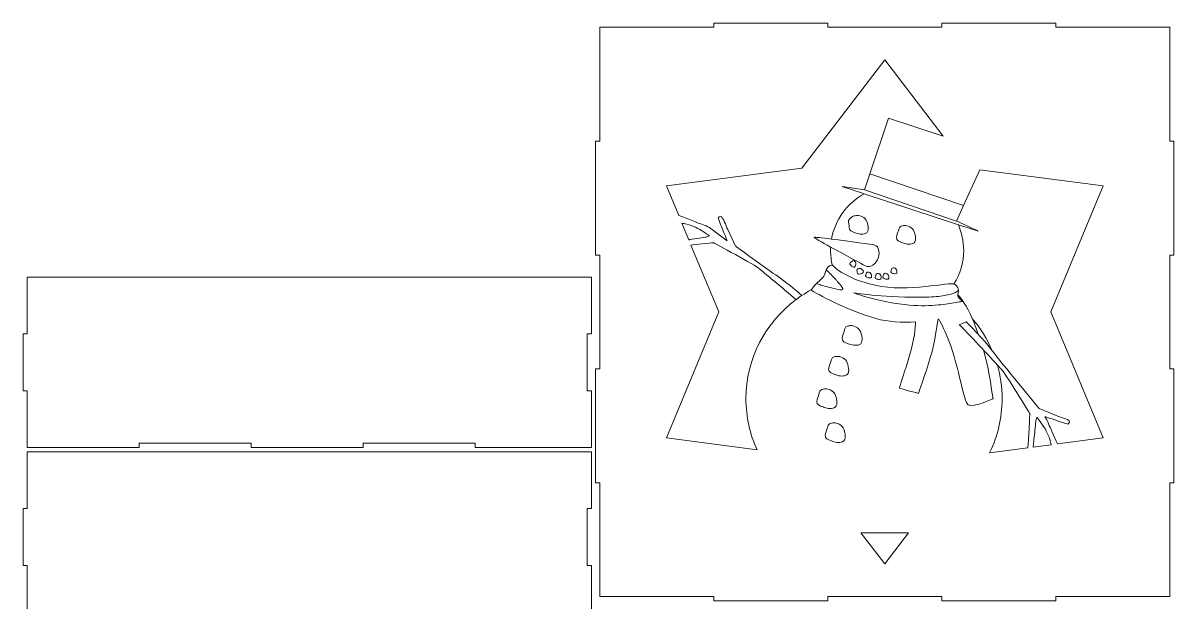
# Model space of a CAD drawing. Header units: centimetres. Extents: x -198 to 198, y -41 to 41.
# Drawn here: x 9.4 to 90.4, y 0.4 to 41.2 of the extents above; entities that cross this region are included whole.
import ezdxf

# ---------------------------------------------------------------- set-up
doc = ezdxf.new("R2010")
doc.units = ezdxf.units.CM
doc.header["$MEASUREMENT"] = 0
doc.layers.add('Camada 1', color=7, linetype='Continuous')

msp = doc.modelspace()

# ---------------------------------------------------------------- linework, layer by layer
at = {"layer": 'Camada 1', "color": 250, "lineweight": 9}
for points, knots in [([(49.99377, 24.91), (49.99377, 24.91), (49.99377, 16.89), (49.99377, 16.89), (49.99377, 16.89), (49.99377, 16.89), (49.69377, 16.89), (49.69377, 16.89), (49.69377, 16.89), (49.69377, 16.89), (49.69377, 8.87), (49.69377, 8.87), (49.69377, 8.87), (49.69377, 8.87), (49.99377, 8.87), (49.99377, 8.87), (49.99377, 8.87), (49.99377, 8.87), (49.99377, 0.85), (49.99377, 0.85), (49.99377, 0.85), (49.99377, 0.85), (58.01377, 0.85), (58.01377, 0.85), (58.01377, 0.85), (58.01377, 0.85), (58.01377, 0.55), (58.01377, 0.55), (58.01377, 0.55), (58.01377, 0.55), (66.03377, 0.55), (66.03377, 0.55), (66.03377, 0.55), (66.03377, 0.55), (66.03377, 0.85), (66.03377, 0.85), (66.03377, 0.85), (66.03377, 0.85), (74.05377, 0.85), (74.05377, 0.85), (74.05377, 0.85), (74.05377, 0.85), (74.05377, 0.55), (74.05377, 0.55), (74.05377, 0.55), (74.05377, 0.55), (82.07377, 0.55), (82.07377, 0.55), (82.07377, 0.55), (82.07377, 0.55), (82.07377, 0.85), (82.07377, 0.85), (82.07377, 0.85), (82.07377, 0.85), (90.09377, 0.85), (90.09377, 0.85), (90.09377, 0.85), (90.09377, 0.85), (90.09377, 8.87), (90.09377, 8.87), (90.09377, 8.87), (90.09377, 8.87), (90.39377, 8.87), (90.39377, 8.87), (90.39377, 8.87), (90.39377, 8.87), (90.39377, 16.89), (90.39377, 16.89), (90.39377, 16.89), (90.39377, 16.89), (90.09377, 16.89), (90.09377, 16.89), (90.09377, 16.89), (90.09377, 16.89), (90.09377, 24.91), (90.09377, 24.91), (90.09377, 24.91), (90.09377, 24.91), (90.39377, 24.91), (90.39377, 24.91), (90.39377, 24.91), (90.39377, 24.91), (90.39377, 32.93), (90.39377, 32.93), (90.39377, 32.93), (90.39377, 32.93), (90.09377, 32.93), (90.09377, 32.93), (90.09377, 32.93), (90.09377, 32.93), (90.09377, 40.95), (90.09377, 40.95), (90.09377, 40.95), (90.09377, 40.95), (82.07377, 40.95), (82.07377, 40.95), (82.07377, 40.95), (82.07377, 40.95), (82.07377, 41.25), (82.07377, 41.25), (82.07377, 41.25), (82.07377, 41.25), (74.05377, 41.25), (74.05377, 41.25), (74.05377, 41.25), (74.05377, 41.25), (74.05377, 40.95), (74.05377, 40.95), (74.05377, 40.95), (74.05377, 40.95), (66.03377, 40.95), (66.03377, 40.95), (66.03377, 40.95), (66.03377, 40.95), (66.03377, 41.25), (66.03377, 41.25), (66.03377, 41.25), (66.03377, 41.25), (58.01377, 41.25), (58.01377, 41.25), (58.01377, 41.25), (58.01377, 41.25), (58.01377, 40.95), (58.01377, 40.95), (58.01377, 40.95), (58.01377, 40.95), (49.99377, 40.95), (49.99377, 40.95), (49.99377, 40.95), (49.99377, 40.95), (49.99377, 32.93), (49.99377, 32.93), (49.99377, 32.93), (49.99377, 32.93), (49.69377, 32.93), (49.69377, 32.93), (49.69377, 32.93), (49.69377, 32.93), (49.69377, 24.91), (49.69377, 24.91), (49.69377, 24.91), (49.69377, 24.91), (49.99377, 24.91), (49.99377, 24.91)], [0, 0, 0, 0, 0.02702703, 0.02702703, 0.02702703, 0.02702703, 0.05405405, 0.05405405, 0.05405405, 0.05405405, 0.08108108, 0.08108108, 0.08108108, 0.08108108, 0.10810811, 0.10810811, 0.10810811, 0.10810811, 0.13513514, 0.13513514, 0.13513514, 0.13513514, 0.16216216, 0.16216216, 0.16216216, 0.16216216, 0.18918919, 0.18918919, 0.18918919, 0.18918919, 0.21621622, 0.21621622, 0.21621622, 0.21621622, 0.24324324, 0.24324324, 0.24324324, 0.24324324, 0.27027027, 0.27027027, 0.27027027, 0.27027027, 0.2972973, 0.2972973, 0.2972973, 0.2972973, 0.32432432, 0.32432432, 0.32432432, 0.32432432, 0.35135135, 0.35135135, 0.35135135, 0.35135135, 0.37837838, 0.37837838, 0.37837838, 0.37837838, 0.40540541, 0.40540541, 0.40540541, 0.40540541, 0.43243243, 0.43243243, 0.43243243, 0.43243243, 0.45945946, 0.45945946, 0.45945946, 0.45945946, 0.48648649, 0.48648649, 0.48648649, 0.48648649, 0.51351351, 0.51351351, 0.51351351, 0.51351351, 0.54054054, 0.54054054, 0.54054054, 0.54054054, 0.56756757, 0.56756757, 0.56756757, 0.56756757, 0.59459459, 0.59459459, 0.59459459, 0.59459459, 0.62162162, 0.62162162, 0.62162162, 0.62162162, 0.64864865, 0.64864865, 0.64864865, 0.64864865, 0.67567568, 0.67567568, 0.67567568, 0.67567568, 0.7027027, 0.7027027, 0.7027027, 0.7027027, 0.72972973, 0.72972973, 0.72972973, 0.72972973, 0.75675676, 0.75675676, 0.75675676, 0.75675676, 0.78378378, 0.78378378, 0.78378378, 0.78378378, 0.81081081, 0.81081081, 0.81081081, 0.81081081, 0.83783784, 0.83783784, 0.83783784, 0.83783784, 0.86486486, 0.86486486, 0.86486486, 0.86486486, 0.89189189, 0.89189189, 0.89189189, 0.89189189, 0.91891892, 0.91891892, 0.91891892, 0.91891892, 0.94594595, 0.94594595, 0.94594595, 0.94594595, 1, 1, 1, 1]), ([(70.04377, 38.65), (70.04377, 38.65), (74.15834, 33.27367), (74.15834, 33.27367), (74.15834, 33.27367), (74.15834, 33.27367), (70.3141, 34.54872), (70.3141, 34.54872), (70.3141, 34.54872), (70.3141, 34.54872), (68.98979, 30.61635), (68.98979, 30.61635), (68.98979, 30.61635), (68.98979, 30.61635), (68.61536, 29.50465), (68.61536, 29.50465), (68.61536, 29.50465), (68.61536, 29.50465), (67.06407, 29.7302), (67.06407, 29.7302), (67.06407, 29.7302), (67.06407, 29.7302), (67.67545, 29.5281), (68.58855, 29.22647), (68.58855, 29.22647), (67.397, 28.5612), (66.5334, 27.39938), (66.29295, 26.02959), (66.29295, 26.02959), (65.59983, 26.11696), (65.05979, 26.17714), (65.06295, 26.15213), (65.06295, 26.15213), (65.06631, 26.12481), (65.58725, 25.82857), (66.23083, 25.47258), (66.23083, 25.47258), (66.22728, 25.39911), (66.22548, 25.32522), (66.22548, 25.2509), (66.22548, 25.2509), (66.22548, 24.89207), (66.26784, 24.54279), (66.34788, 24.20775), (66.34788, 24.20775), (66.34788, 24.20775), (66.07165, 24.22874), (65.92452, 23.86324), (65.92452, 23.86324), (65.9163, 23.84268), (65.90835, 23.82093), (65.90098, 23.79786), (65.90098, 23.79786), (65.76236, 23.36448), (65.62365, 23.22577), (65.39829, 23.05254), (65.39829, 23.05254), (65.34954, 23.01491), (65.29589, 22.96518), (65.24171, 22.91024), (65.24171, 22.91024), (65.04584, 22.71159), (64.84387, 22.44537), (64.84387, 22.44537), (64.84387, 22.44537), (64.62744, 22.32543), (64.41664, 22.19708), (64.21184, 22.06064), (64.21184, 22.06064), (63.74205, 22.46343), (63.02803, 23.05779), (62.53153, 23.38944), (62.53153, 23.38944), (61.73195, 23.92361), (59.54238, 25.53985), (59.54238, 25.53985), (59.54238, 25.53985), (59.54238, 25.53985), (58.98698, 26.71732), (58.98698, 26.71732), (58.98698, 26.71732), (58.85427, 27.00018), (58.6758, 27.51436), (58.54896, 27.60357), (58.54896, 27.60357), (58.42221, 27.69264), (58.32714, 27.50377), (58.32714, 27.50377), (58.32714, 27.50377), (58.32714, 27.50377), (58.4129, 27.23491), (58.48797, 27.05885), (58.48797, 27.05885), (58.56314, 26.88274), (58.94944, 25.9096), (58.94944, 25.9096), (58.94944, 25.9096), (58.94944, 25.9096), (57.91749, 26.6925), (57.91749, 26.6925), (57.91749, 26.6925), (57.91749, 26.6925), (57.5606, 26.95309), (57.20839, 27.05866), (57.20839, 27.05866), (56.95366, 27.13496), (56.09006, 27.50107), (55.53764, 27.69216), (55.53764, 27.69216), (55.53764, 27.69216), (54.67186, 29.77493), (54.67186, 29.77493), (54.67186, 29.77493), (54.67186, 29.77493), (64.20247, 31.0175), (64.20247, 31.0175), (64.20247, 31.0175), (64.20247, 31.0175), (70.04377, 38.65), (70.04377, 38.65)], [0, 0, 0, 0, 0.03225806, 0.03225806, 0.03225806, 0.03225806, 0.06451613, 0.06451613, 0.06451613, 0.06451613, 0.09677419, 0.09677419, 0.09677419, 0.09677419, 0.12903226, 0.12903226, 0.12903226, 0.12903226, 0.16129032, 0.16129032, 0.16129032, 0.16129032, 0.19354839, 0.19354839, 0.19354839, 0.19354839, 0.22580645, 0.22580645, 0.22580645, 0.22580645, 0.25806452, 0.25806452, 0.25806452, 0.25806452, 0.29032258, 0.29032258, 0.29032258, 0.29032258, 0.32258065, 0.32258065, 0.32258065, 0.32258065, 0.35483871, 0.35483871, 0.35483871, 0.35483871, 0.38709677, 0.38709677, 0.38709677, 0.38709677, 0.41935484, 0.41935484, 0.41935484, 0.41935484, 0.4516129, 0.4516129, 0.4516129, 0.4516129, 0.48387097, 0.48387097, 0.48387097, 0.48387097, 0.51612903, 0.51612903, 0.51612903, 0.51612903, 0.5483871, 0.5483871, 0.5483871, 0.5483871, 0.58064516, 0.58064516, 0.58064516, 0.58064516, 0.61290323, 0.61290323, 0.61290323, 0.61290323, 0.64516129, 0.64516129, 0.64516129, 0.64516129, 0.67741935, 0.67741935, 0.67741935, 0.67741935, 0.70967742, 0.70967742, 0.70967742, 0.70967742, 0.74193548, 0.74193548, 0.74193548, 0.74193548, 0.77419355, 0.77419355, 0.77419355, 0.77419355, 0.80645161, 0.80645161, 0.80645161, 0.80645161, 0.83870968, 0.83870968, 0.83870968, 0.83870968, 0.87096774, 0.87096774, 0.87096774, 0.87096774, 0.90322581, 0.90322581, 0.90322581, 0.90322581, 0.93548387, 0.93548387, 0.93548387, 0.93548387, 1, 1, 1, 1]), ([(76.72262, 30.90829), (76.72262, 30.90829), (85.41568, 29.77493), (85.41568, 29.77493), (85.41568, 29.77493), (85.41568, 29.77493), (81.72641, 20.9), (81.72641, 20.9), (81.72641, 20.9), (81.72641, 20.9), (85.41568, 12.02507), (85.41568, 12.02507), (85.41568, 12.02507), (85.41568, 12.02507), (82.19946, 11.60573), (82.19946, 11.60573), (82.19946, 11.60573), (81.97258, 12.13159), (81.65242, 12.79625), (81.57451, 13.01362), (81.57451, 13.01362), (81.50463, 13.20864), (81.38554, 13.40266), (81.29496, 13.53485), (81.29496, 13.53485), (81.29496, 13.53485), (82.28701, 13.20018), (82.46685, 13.13437), (82.46685, 13.13437), (82.64665, 13.06861), (82.91957, 12.99703), (82.91957, 12.99703), (82.91957, 12.99703), (82.91957, 12.99703), (83.10329, 13.10194), (83.00755, 13.22391), (83.00755, 13.22391), (82.91187, 13.34579), (82.38908, 13.49702), (82.09961, 13.61465), (82.09961, 13.61465), (82.09961, 13.61465), (80.89458, 14.10755), (80.89458, 14.10755), (80.89458, 14.10755), (80.89458, 14.10755), (78.2062, 17.36646), (77.63089, 18.13674), (77.63089, 18.13674), (77.62271, 18.14766), (77.61439, 18.15877), (77.60598, 18.16983), (77.60598, 18.16983), (77.25287, 18.99651), (76.77448, 19.75931), (76.19397, 20.4356), (76.19397, 20.4356), (75.79094, 21.35381), (75.43963, 21.84822), (75.17719, 22.10772), (75.17719, 22.10772), (75.18306, 22.19017), (75.22249, 22.27541), (75.23071, 22.4154), (75.23071, 22.4154), (75.23114, 22.42197), (75.23133, 22.42854), (75.23142, 22.43502), (75.23142, 22.43502), (75.23501, 22.71622), (74.95329, 22.84878), (74.95329, 22.84878), (74.95329, 22.84878), (74.94171, 22.85578), (74.92649, 22.86141), (74.90777, 22.8659), (74.90777, 22.8659), (75.34276, 23.56048), (75.59351, 24.37704), (75.59351, 25.2509), (75.59351, 25.2509), (75.59351, 25.88521), (75.46137, 26.48931), (75.22258, 27.03847), (75.22258, 27.03847), (76.00477, 26.78148), (76.53323, 26.60873), (76.58873, 26.59284), (76.58873, 26.59284), (76.8313, 26.52358), (75.09744, 27.30265), (75.09744, 27.30265), (75.09744, 27.30265), (75.09744, 27.30265), (75.58614, 28.38689), (75.58614, 28.38689), (75.58614, 28.38689), (75.58614, 28.38689), (76.72262, 30.90829), (76.72262, 30.90829)], [0, 0, 0, 0, 0.03846154, 0.03846154, 0.03846154, 0.03846154, 0.07692308, 0.07692308, 0.07692308, 0.07692308, 0.11538462, 0.11538462, 0.11538462, 0.11538462, 0.15384615, 0.15384615, 0.15384615, 0.15384615, 0.19230769, 0.19230769, 0.19230769, 0.19230769, 0.23076923, 0.23076923, 0.23076923, 0.23076923, 0.26923077, 0.26923077, 0.26923077, 0.26923077, 0.30769231, 0.30769231, 0.30769231, 0.30769231, 0.34615385, 0.34615385, 0.34615385, 0.34615385, 0.38461538, 0.38461538, 0.38461538, 0.38461538, 0.42307692, 0.42307692, 0.42307692, 0.42307692, 0.46153846, 0.46153846, 0.46153846, 0.46153846, 0.5, 0.5, 0.5, 0.5, 0.53846154, 0.53846154, 0.53846154, 0.53846154, 0.57692308, 0.57692308, 0.57692308, 0.57692308, 0.61538462, 0.61538462, 0.61538462, 0.61538462, 0.65384615, 0.65384615, 0.65384615, 0.65384615, 0.69230769, 0.69230769, 0.69230769, 0.69230769, 0.73076923, 0.73076923, 0.73076923, 0.73076923, 0.76923077, 0.76923077, 0.76923077, 0.76923077, 0.80769231, 0.80769231, 0.80769231, 0.80769231, 0.84615385, 0.84615385, 0.84615385, 0.84615385, 0.88461538, 0.88461538, 0.88461538, 0.88461538, 0.92307692, 0.92307692, 0.92307692, 0.92307692, 1, 1, 1, 1]), ([(68.12231, 27.69472), (68.27832, 27.71207), (68.67701, 27.5734), (68.78097, 27.26138), (68.78097, 27.26138), (68.88498, 26.9494), (68.95433, 26.53342), (68.69431, 26.42941), (68.69431, 26.42941), (68.43429, 26.3254), (68.17432, 26.39471), (67.949, 26.48141), (67.949, 26.48141), (67.72363, 26.56807), (67.51566, 26.63738), (67.53301, 26.84539), (67.53301, 26.84539), (67.55031, 27.05341), (67.46361, 27.19212), (67.49831, 27.33073), (67.49831, 27.33073), (67.53296, 27.4694), (67.74968, 27.62541), (67.87099, 27.66006), (67.87099, 27.66006), (67.99235, 27.69476), (68.12231, 27.69472), (68.12231, 27.69472)], [0, 0, 0, 0, 0.125, 0.125, 0.125, 0.125, 0.25, 0.25, 0.25, 0.25, 0.375, 0.375, 0.375, 0.375, 0.5, 0.5, 0.5, 0.5, 0.625, 0.625, 0.625, 0.625, 0.75, 0.75, 0.75, 0.75, 1, 1, 1, 1]), ([(56.24976, 25.9791), (56.24976, 25.9791), (55.75899, 27.15964), (55.75899, 27.15964), (55.75899, 27.15964), (55.8247, 27.14253), (55.87826, 27.1309), (55.91117, 27.12782), (55.91117, 27.12782), (56.09786, 27.11028), (56.73298, 26.88132), (56.93839, 26.75576), (56.93839, 26.75576), (57.1439, 26.63014), (57.71325, 26.26749), (57.71325, 26.26749), (57.71325, 26.26749), (57.71325, 26.26749), (57.60646, 26.2099), (57.46794, 26.17478), (57.46794, 26.17478), (57.32946, 26.13956), (56.71898, 26.06666), (56.32569, 25.99267), (56.32569, 25.99267), (56.30267, 25.98837), (56.27718, 25.98383), (56.24976, 25.9791)], [0, 0, 0, 0, 0.125, 0.125, 0.125, 0.125, 0.25, 0.25, 0.25, 0.25, 0.375, 0.375, 0.375, 0.375, 0.5, 0.5, 0.5, 0.5, 0.625, 0.625, 0.625, 0.625, 0.75, 0.75, 0.75, 0.75, 1, 1, 1, 1]), ([(71.45029, 26.9841), (71.60631, 27.00141), (72.00494, 26.86274), (72.10895, 26.55077), (72.10895, 26.55077), (72.21296, 26.23874), (72.28231, 25.82276), (72.02229, 25.7188), (72.02229, 25.7188), (71.76227, 25.61479), (71.5023, 25.6841), (71.27698, 25.77075), (71.27698, 25.77075), (71.05161, 25.85746), (70.84364, 25.92677), (70.86099, 26.13473), (70.86099, 26.13473), (70.87829, 26.34275), (70.96495, 26.48146), (70.99961, 26.62007), (70.99961, 26.62007), (71.03431, 26.75874), (71.07766, 26.9148), (71.19897, 26.94945), (71.19897, 26.94945), (71.32033, 26.98415), (71.45029, 26.9841), (71.45029, 26.9841)], [0, 0, 0, 0, 0.125, 0.125, 0.125, 0.125, 0.25, 0.25, 0.25, 0.25, 0.375, 0.375, 0.375, 0.375, 0.5, 0.5, 0.5, 0.5, 0.625, 0.625, 0.625, 0.625, 0.75, 0.75, 0.75, 0.75, 1, 1, 1, 1]), ([(61.05107, 11.19338), (61.05107, 11.19338), (54.67186, 12.02507), (54.67186, 12.02507), (54.67186, 12.02507), (54.67186, 12.02507), (58.36113, 20.9), (58.36113, 20.9), (58.36113, 20.9), (58.36113, 20.9), (56.40322, 25.60997), (56.40322, 25.60997), (56.40322, 25.60997), (57.11653, 25.68783), (57.9998, 25.77203), (57.9998, 25.77203), (57.9998, 25.77203), (57.9998, 25.77203), (60.99585, 24.15688), (61.23535, 23.9316), (61.23535, 23.9316), (61.40678, 23.7703), (62.88913, 22.56044), (63.80686, 21.77447), (63.80686, 21.77447), (61.6572, 20.16537), (60.27096, 17.63187), (60.27096, 14.78176), (60.27096, 14.78176), (60.27096, 13.50374), (60.54975, 12.28939), (61.05107, 11.19338)], [0, 0, 0, 0, 0.11111111, 0.11111111, 0.11111111, 0.11111111, 0.22222222, 0.22222222, 0.22222222, 0.22222222, 0.33333333, 0.33333333, 0.33333333, 0.33333333, 0.44444444, 0.44444444, 0.44444444, 0.44444444, 0.55555556, 0.55555556, 0.55555556, 0.55555556, 0.66666667, 0.66666667, 0.66666667, 0.66666667, 0.77777778, 0.77777778, 0.77777778, 0.77777778, 1, 1, 1, 1]), ([(67.89496, 24.4897), (67.94044, 24.469), (68.02686, 24.36603), (68.00436, 24.26372), (68.00436, 24.26372), (67.9819, 24.16141), (67.93297, 24.03637), (67.84485, 24.05036), (67.84485, 24.05036), (67.75677, 24.06436), (67.69696, 24.12577), (67.64955, 24.18623), (67.64955, 24.18623), (67.60208, 24.2467), (67.55651, 24.2996), (67.59518, 24.35364), (67.59518, 24.35364), (67.63385, 24.40768), (67.68018, 24.43151), (67.71233, 24.46375), (67.71233, 24.46375), (67.74443, 24.49604), (67.78173, 24.53159), (67.82059, 24.52128), (67.82059, 24.52128), (67.85945, 24.51098), (67.89496, 24.4897), (67.89496, 24.4897)], [0, 0, 0, 0, 0.125, 0.125, 0.125, 0.125, 0.25, 0.25, 0.25, 0.25, 0.375, 0.375, 0.375, 0.375, 0.5, 0.5, 0.5, 0.5, 0.625, 0.625, 0.625, 0.625, 0.75, 0.75, 0.75, 0.75, 1, 1, 1, 1]), ([(68.16146, 23.93818), (68.20211, 23.9673), (68.33444, 23.99079), (68.41193, 23.9203), (68.41193, 23.9203), (68.48937, 23.84977), (68.57338, 23.74496), (68.51726, 23.6756), (68.51726, 23.6756), (68.46124, 23.60625), (68.37817, 23.58507), (68.30206, 23.5741), (68.30206, 23.5741), (68.22599, 23.56308), (68.15744, 23.54999), (68.12988, 23.6105), (68.12988, 23.6105), (68.10231, 23.67102), (68.10477, 23.72302), (68.09291, 23.76694), (68.09291, 23.76694), (68.08094, 23.81086), (68.0687, 23.86093), (68.09702, 23.88943), (68.09702, 23.88943), (68.12534, 23.91799), (68.16146, 23.93818), (68.16146, 23.93818)], [0, 0, 0, 0, 0.125, 0.125, 0.125, 0.125, 0.25, 0.25, 0.25, 0.25, 0.375, 0.375, 0.375, 0.375, 0.5, 0.5, 0.5, 0.5, 0.625, 0.625, 0.625, 0.625, 0.75, 0.75, 0.75, 0.75, 1, 1, 1, 1]), ([(68.87041, 23.70855), (68.9201, 23.71404), (69.04704, 23.66993), (69.08013, 23.57055), (69.08013, 23.57055), (69.11327, 23.47118), (69.1354, 23.33866), (69.05257, 23.30557), (69.05257, 23.30557), (68.96974, 23.27248), (68.88696, 23.29455), (68.8152, 23.32216), (68.8152, 23.32216), (68.74343, 23.34977), (68.6772, 23.3718), (68.68273, 23.43804), (68.68273, 23.43804), (68.68821, 23.50432), (68.71582, 23.54848), (68.72688, 23.59263), (68.72688, 23.59263), (68.7379, 23.63679), (68.7517, 23.68648), (68.79033, 23.69754), (68.79033, 23.69754), (68.829, 23.70855), (68.87041, 23.70855), (68.87041, 23.70855)], [0, 0, 0, 0, 0.125, 0.125, 0.125, 0.125, 0.25, 0.25, 0.25, 0.25, 0.375, 0.375, 0.375, 0.375, 0.5, 0.5, 0.5, 0.5, 0.625, 0.625, 0.625, 0.625, 0.75, 0.75, 0.75, 0.75, 1, 1, 1, 1]), ([(69.54689, 23.60464), (69.59658, 23.61027), (69.72352, 23.56606), (69.75661, 23.46669), (69.75661, 23.46669), (69.78975, 23.36731), (69.81183, 23.23484), (69.72905, 23.20175), (69.72905, 23.20175), (69.64622, 23.16866), (69.56344, 23.19069), (69.49168, 23.2183), (69.49168, 23.2183), (69.41986, 23.24591), (69.35363, 23.26798), (69.35921, 23.33422), (69.35921, 23.33422), (69.36469, 23.40045), (69.3923, 23.44466), (69.40332, 23.48876), (69.40332, 23.48876), (69.41438, 23.53287), (69.42818, 23.58266), (69.46681, 23.59372), (69.46681, 23.59372), (69.50543, 23.60469), (69.54689, 23.60464), (69.54689, 23.60464)], [0, 0, 0, 0, 0.125, 0.125, 0.125, 0.125, 0.25, 0.25, 0.25, 0.25, 0.375, 0.375, 0.375, 0.375, 0.5, 0.5, 0.5, 0.5, 0.625, 0.625, 0.625, 0.625, 0.75, 0.75, 0.75, 0.75, 1, 1, 1, 1]), ([(70.09733, 23.62024), (70.14702, 23.62577), (70.27396, 23.58157), (70.30705, 23.48224), (70.30705, 23.48224), (70.34019, 23.38287), (70.36232, 23.2504), (70.27949, 23.21721), (70.27949, 23.21721), (70.19666, 23.18416), (70.11388, 23.20619), (70.04212, 23.23385), (70.04212, 23.23385), (69.97035, 23.26146), (69.90412, 23.28349), (69.90965, 23.34977), (69.90965, 23.34977), (69.91513, 23.41596), (69.94274, 23.46012), (69.9538, 23.50432), (69.9538, 23.50432), (69.96482, 23.54848), (69.97862, 23.59816), (70.01725, 23.60918), (70.01725, 23.60918), (70.05592, 23.62029), (70.09733, 23.62024), (70.09733, 23.62024)], [0, 0, 0, 0, 0.125, 0.125, 0.125, 0.125, 0.25, 0.25, 0.25, 0.25, 0.375, 0.375, 0.375, 0.375, 0.5, 0.5, 0.5, 0.5, 0.625, 0.625, 0.625, 0.625, 0.75, 0.75, 0.75, 0.75, 1, 1, 1, 1]), ([(70.65619, 24.00332), (70.70588, 24.0089), (70.83281, 23.9647), (70.86596, 23.86532), (70.86596, 23.86532), (70.89905, 23.76599), (70.92117, 23.63353), (70.83835, 23.60038), (70.83835, 23.60038), (70.75552, 23.56729), (70.67274, 23.58932), (70.60097, 23.61698), (70.60097, 23.61698), (70.52921, 23.64454), (70.46297, 23.66662), (70.4685, 23.7329), (70.4685, 23.7329), (70.47399, 23.79913), (70.5016, 23.84329), (70.51266, 23.88745), (70.51266, 23.88745), (70.52367, 23.93156), (70.53748, 23.98129), (70.5761, 23.99235), (70.5761, 23.99235), (70.61478, 24.00337), (70.65619, 24.00332), (70.65619, 24.00332)], [0, 0, 0, 0, 0.125, 0.125, 0.125, 0.125, 0.25, 0.25, 0.25, 0.25, 0.375, 0.375, 0.375, 0.375, 0.5, 0.5, 0.5, 0.5, 0.625, 0.625, 0.625, 0.625, 0.75, 0.75, 0.75, 0.75, 1, 1, 1, 1]), ([(49.39377, 23.35), (49.39377, 23.35), (9.69377, 23.35), (9.69377, 23.35), (9.69377, 23.35), (9.69377, 23.35), (9.69377, 19.35), (9.69377, 19.35), (9.69377, 19.35), (9.69377, 19.35), (9.39377, 19.35), (9.39377, 19.35), (9.39377, 19.35), (9.39377, 19.35), (9.39377, 15.35), (9.39377, 15.35), (9.39377, 15.35), (9.39377, 15.35), (9.69377, 15.35), (9.69377, 15.35), (9.69377, 15.35), (9.69377, 15.35), (9.69377, 11.35), (9.69377, 11.35), (9.69377, 11.35), (9.69377, 11.35), (17.57377, 11.35), (17.57377, 11.35), (17.57377, 11.35), (17.57377, 11.35), (17.57377, 11.65), (17.57377, 11.65), (17.57377, 11.65), (17.57377, 11.65), (25.45377, 11.65), (25.45377, 11.65), (25.45377, 11.65), (25.45377, 11.65), (25.45377, 11.35), (25.45377, 11.35), (25.45377, 11.35), (25.45377, 11.35), (33.33377, 11.35), (33.33377, 11.35), (33.33377, 11.35), (33.33377, 11.35), (33.33377, 11.65), (33.33377, 11.65), (33.33377, 11.65), (33.33377, 11.65), (41.21377, 11.65), (41.21377, 11.65), (41.21377, 11.65), (41.21377, 11.65), (41.21377, 11.35), (41.21377, 11.35), (41.21377, 11.35), (41.21377, 11.35), (49.39377, 11.35), (49.39377, 11.35), (49.39377, 11.35), (49.39377, 11.35), (49.39377, 15.35), (49.39377, 15.35), (49.39377, 15.35), (49.39377, 15.35), (49.09377, 15.35), (49.09377, 15.35), (49.09377, 15.35), (49.09377, 15.35), (49.09377, 19.35), (49.09377, 19.35), (49.09377, 19.35), (49.09377, 19.35), (49.39377, 19.35), (49.39377, 19.35), (49.39377, 19.35), (49.39377, 19.35), (49.39377, 23.35), (49.39377, 23.35)], [0, 0, 0, 0, 0.04761905, 0.04761905, 0.04761905, 0.04761905, 0.0952381, 0.0952381, 0.0952381, 0.0952381, 0.14285714, 0.14285714, 0.14285714, 0.14285714, 0.19047619, 0.19047619, 0.19047619, 0.19047619, 0.23809524, 0.23809524, 0.23809524, 0.23809524, 0.28571429, 0.28571429, 0.28571429, 0.28571429, 0.33333333, 0.33333333, 0.33333333, 0.33333333, 0.38095238, 0.38095238, 0.38095238, 0.38095238, 0.42857143, 0.42857143, 0.42857143, 0.42857143, 0.47619048, 0.47619048, 0.47619048, 0.47619048, 0.52380952, 0.52380952, 0.52380952, 0.52380952, 0.57142857, 0.57142857, 0.57142857, 0.57142857, 0.61904762, 0.61904762, 0.61904762, 0.61904762, 0.66666667, 0.66666667, 0.66666667, 0.66666667, 0.71428571, 0.71428571, 0.71428571, 0.71428571, 0.76190476, 0.76190476, 0.76190476, 0.76190476, 0.80952381, 0.80952381, 0.80952381, 0.80952381, 0.85714286, 0.85714286, 0.85714286, 0.85714286, 0.9047619, 0.9047619, 0.9047619, 0.9047619, 1, 1, 1, 1]), ([(67.6573, 19.93414), (67.82135, 19.95234), (68.24055, 19.80654), (68.34995, 19.47844), (68.34995, 19.47844), (68.4593, 19.1503), (68.5322, 18.71285), (68.2588, 18.6035), (68.2588, 18.6035), (67.98535, 18.49415), (67.71195, 18.56705), (67.475, 18.65815), (67.475, 18.65815), (67.238, 18.74935), (67.0193, 18.8222), (67.03755, 19.04095), (67.03755, 19.04095), (67.0558, 19.2597), (67.1469, 19.40559), (67.18331, 19.55134), (67.18331, 19.55134), (67.2198, 19.69714), (67.26538, 19.86119), (67.39298, 19.89769), (67.39298, 19.89769), (67.52058, 19.93414), (67.6573, 19.93414), (67.6573, 19.93414)], [0, 0, 0, 0, 0.125, 0.125, 0.125, 0.125, 0.25, 0.25, 0.25, 0.25, 0.375, 0.375, 0.375, 0.375, 0.5, 0.5, 0.5, 0.5, 0.625, 0.625, 0.625, 0.625, 0.75, 0.75, 0.75, 0.75, 1, 1, 1, 1]), ([(66.71063, 17.76912), (66.87468, 17.78736), (67.29388, 17.64156), (67.40328, 17.31347), (67.40328, 17.31347), (67.51263, 16.98532), (67.58553, 16.54787), (67.31213, 16.43852), (67.31213, 16.43852), (67.03869, 16.32917), (66.76529, 16.40202), (66.52834, 16.49322), (66.52834, 16.49322), (66.29134, 16.58432), (66.07264, 16.65727), (66.09089, 16.87597), (66.09089, 16.87597), (66.10914, 17.09467), (66.20024, 17.24061), (66.23669, 17.38637), (66.23669, 17.38637), (66.27314, 17.53217), (66.31876, 17.69626), (66.44631, 17.73271), (66.44631, 17.73271), (66.57391, 17.76921), (66.71063, 17.76912), (66.71063, 17.76912)], [0, 0, 0, 0, 0.125, 0.125, 0.125, 0.125, 0.25, 0.25, 0.25, 0.25, 0.375, 0.375, 0.375, 0.375, 0.5, 0.5, 0.5, 0.5, 0.625, 0.625, 0.625, 0.625, 0.75, 0.75, 0.75, 0.75, 1, 1, 1, 1]), ([(80.11381, 11.33384), (80.11381, 11.33384), (77.41749, 10.98229), (77.41749, 10.98229), (77.41749, 10.98229), (77.98154, 12.13258), (78.2974, 13.4211), (78.2974, 14.78176), (78.2974, 14.78176), (78.2974, 15.60608), (78.18152, 16.40405), (77.96457, 17.16076), (77.96457, 17.16076), (78.10285, 17.01227), (78.20114, 16.9084), (78.24033, 16.87096), (78.24033, 16.87096), (78.4779, 16.6436), (80.24807, 13.73643), (80.24807, 13.73643), (80.24807, 13.73643), (80.24807, 13.73643), (80.16657, 11.81942), (80.11508, 11.34533), (80.11508, 11.34533), (80.11508, 11.34533), (80.11381, 11.33384), (80.11381, 11.33384)], [0, 0, 0, 0, 0.125, 0.125, 0.125, 0.125, 0.25, 0.25, 0.25, 0.25, 0.375, 0.375, 0.375, 0.375, 0.5, 0.5, 0.5, 0.5, 0.625, 0.625, 0.625, 0.625, 0.75, 0.75, 0.75, 0.75, 1, 1, 1, 1]), ([(65.87862, 15.48117), (66.04267, 15.49937), (66.46191, 15.35362), (66.57126, 15.02552), (66.57126, 15.02552), (66.68061, 14.69737), (66.75356, 14.25993), (66.48011, 14.15057), (66.48011, 14.15057), (66.20667, 14.04118), (65.93331, 14.11412), (65.69632, 14.20527), (65.69632, 14.20527), (65.45932, 14.29638), (65.24062, 14.36928), (65.25887, 14.58802), (65.25887, 14.58802), (65.27712, 14.80672), (65.36822, 14.95262), (65.40467, 15.09837), (65.40467, 15.09837), (65.44112, 15.24422), (65.48674, 15.40832), (65.61434, 15.44477), (65.61434, 15.44477), (65.74189, 15.48122), (65.87862, 15.48117), (65.87862, 15.48117)], [0, 0, 0, 0, 0.125, 0.125, 0.125, 0.125, 0.25, 0.25, 0.25, 0.25, 0.375, 0.375, 0.375, 0.375, 0.5, 0.5, 0.5, 0.5, 0.625, 0.625, 0.625, 0.625, 0.75, 0.75, 0.75, 0.75, 1, 1, 1, 1]), ([(66.46796, 13.08922), (66.63201, 13.10742), (67.05121, 12.96157), (67.16061, 12.63352), (67.16061, 12.63352), (67.26996, 12.30542), (67.34286, 11.86797), (67.06946, 11.75857), (67.06946, 11.75857), (66.79602, 11.64918), (66.52262, 11.72212), (66.28562, 11.81323), (66.28562, 11.81323), (66.04867, 11.90442), (65.82997, 11.97732), (65.84822, 12.19607), (65.84822, 12.19607), (65.86642, 12.41477), (65.95757, 12.56067), (65.99397, 12.70647), (65.99397, 12.70647), (66.03047, 12.85222), (66.07604, 13.01632), (66.20364, 13.05277), (66.20364, 13.05277), (66.33124, 13.08927), (66.46796, 13.08922), (66.46796, 13.08922)], [0, 0, 0, 0, 0.125, 0.125, 0.125, 0.125, 0.25, 0.25, 0.25, 0.25, 0.375, 0.375, 0.375, 0.375, 0.5, 0.5, 0.5, 0.5, 0.625, 0.625, 0.625, 0.625, 0.75, 0.75, 0.75, 0.75, 1, 1, 1, 1]), ([(81.75898, 11.54834), (81.75898, 11.54834), (80.48791, 11.38263), (80.48791, 11.38263), (80.48791, 11.38263), (80.51017, 11.64908), (80.53513, 11.91809), (80.55636, 12.07618), (80.55636, 12.07618), (80.60964, 12.47283), (80.65035, 13.08629), (80.67819, 13.22641), (80.67819, 13.22641), (80.70609, 13.36654), (80.75795, 13.47627), (80.75795, 13.47627), (80.75795, 13.47627), (80.75795, 13.47627), (81.15001, 12.92668), (81.28626, 12.72817), (81.28626, 12.72817), (81.42247, 12.52956), (81.68428, 11.90731), (81.71171, 11.72189), (81.71171, 11.72189), (81.71709, 11.68534), (81.73454, 11.62365), (81.75898, 11.54834)], [0, 0, 0, 0, 0.125, 0.125, 0.125, 0.125, 0.25, 0.25, 0.25, 0.25, 0.375, 0.375, 0.375, 0.375, 0.5, 0.5, 0.5, 0.5, 0.625, 0.625, 0.625, 0.625, 0.75, 0.75, 0.75, 0.75, 1, 1, 1, 1]), ([(49.39377, 11.05), (49.39377, 11.05), (9.69377, 11.05), (9.69377, 11.05), (9.69377, 11.05), (9.69377, 11.05), (9.69377, 7.05), (9.69377, 7.05), (9.69377, 7.05), (9.69377, 7.05), (9.39377, 7.05), (9.39377, 7.05), (9.39377, 7.05), (9.39377, 7.05), (9.39377, 3.05), (9.39377, 3.05), (9.39377, 3.05), (9.39377, 3.05), (9.69377, 3.05), (9.69377, 3.05), (9.69377, 3.05), (9.69377, 3.05), (9.69377, -0.95), (9.69377, -0.95), (9.69377, -0.95), (9.69377, -0.95), (17.57377, -0.95), (17.57377, -0.95), (17.57377, -0.95), (17.57377, -0.95), (17.57377, -0.65), (17.57377, -0.65), (17.57377, -0.65), (17.57377, -0.65), (25.45377, -0.65), (25.45377, -0.65), (25.45377, -0.65), (25.45377, -0.65), (25.45377, -0.95), (25.45377, -0.95), (25.45377, -0.95), (25.45377, -0.95), (33.33377, -0.95), (33.33377, -0.95), (33.33377, -0.95), (33.33377, -0.95), (33.33377, -0.65), (33.33377, -0.65), (33.33377, -0.65), (33.33377, -0.65), (41.21377, -0.65), (41.21377, -0.65), (41.21377, -0.65), (41.21377, -0.65), (41.21377, -0.95), (41.21377, -0.95), (41.21377, -0.95), (41.21377, -0.95), (49.39377, -0.95), (49.39377, -0.95), (49.39377, -0.95), (49.39377, -0.95), (49.39377, 3.05), (49.39377, 3.05), (49.39377, 3.05), (49.39377, 3.05), (49.09377, 3.05), (49.09377, 3.05), (49.09377, 3.05), (49.09377, 3.05), (49.09377, 7.05), (49.09377, 7.05), (49.09377, 7.05), (49.09377, 7.05), (49.39377, 7.05), (49.39377, 7.05), (49.39377, 7.05), (49.39377, 7.05), (49.39377, 11.05), (49.39377, 11.05)], [0, 0, 0, 0, 0.04761905, 0.04761905, 0.04761905, 0.04761905, 0.0952381, 0.0952381, 0.0952381, 0.0952381, 0.14285714, 0.14285714, 0.14285714, 0.14285714, 0.19047619, 0.19047619, 0.19047619, 0.19047619, 0.23809524, 0.23809524, 0.23809524, 0.23809524, 0.28571429, 0.28571429, 0.28571429, 0.28571429, 0.33333333, 0.33333333, 0.33333333, 0.33333333, 0.38095238, 0.38095238, 0.38095238, 0.38095238, 0.42857143, 0.42857143, 0.42857143, 0.42857143, 0.47619048, 0.47619048, 0.47619048, 0.47619048, 0.52380952, 0.52380952, 0.52380952, 0.52380952, 0.57142857, 0.57142857, 0.57142857, 0.57142857, 0.61904762, 0.61904762, 0.61904762, 0.61904762, 0.66666667, 0.66666667, 0.66666667, 0.66666667, 0.71428571, 0.71428571, 0.71428571, 0.71428571, 0.76190476, 0.76190476, 0.76190476, 0.76190476, 0.80952381, 0.80952381, 0.80952381, 0.80952381, 0.85714286, 0.85714286, 0.85714286, 0.85714286, 0.9047619, 0.9047619, 0.9047619, 0.9047619, 1, 1, 1, 1]), ([(71.71339, 5.33157), (71.71339, 5.33157), (70.04377, 3.15), (70.04377, 3.15), (70.04377, 3.15), (70.04377, 3.15), (68.36186, 5.34765), (68.36186, 5.34765), (68.36186, 5.34765), (68.36186, 5.34765), (71.71339, 5.33157), (71.71339, 5.33157)], [0, 0, 0, 0, 0.25, 0.25, 0.25, 0.25, 0.5, 0.5, 0.5, 0.5, 1, 1, 1, 1])]:
    msp.add_open_spline(points, degree=3, knots=knots, dxfattribs=at)
at = {"layer": 'Camada 1', "color": 240, "lineweight": 9}
for points in [[(68.98977, 30.61635), (68.98977, 30.61635), (75.58614, 28.38691), (75.58614, 28.38691)], [(75.22259, 27.03847), (75.22259, 27.03847), (68.58853, 29.22646), (68.58853, 29.22646)], [(68.61537, 29.50466), (68.61537, 29.50466), (75.09745, 27.30266), (75.09745, 27.30266)], [(64.21184, 22.06064), (64.08221, 21.98382), (63.94722, 21.88842), (63.80688, 21.77449)], [(82.91956, 12.99704), (82.91956, 12.99704), (83.1033, 13.10194), (83.00755, 13.22393)], [(80.11507, 11.34531), (80.11464, 11.34147), (80.11418, 11.33763), (80.11379, 11.33383)], [(80.48789, 11.38262), (80.51018, 11.64899), (80.53512, 11.91807), (80.55637, 12.07617)]]:
    msp.add_open_spline(points, degree=3, dxfattribs=at)
for points, knots in [([(66.23085, 25.4726), (67.1838, 24.94761), (68.50093, 24.23632), (68.63359, 24.16753), (68.63359, 24.16753), (68.86758, 24.04619), (69.11026, 24.04619), (69.43093, 24.41886), (69.43093, 24.41886), (69.75159, 24.79153), (69.63025, 25.34615), (69.5176, 25.47617), (69.5176, 25.47617), (69.40494, 25.60616), (69.2489, 25.63214), (69.2489, 25.63214), (69.2489, 25.63214), (69.2489, 25.63214), (67.51008, 25.87423), (66.29295, 26.02961)], [0, 0, 0, 0, 0.16666667, 0.16666667, 0.16666667, 0.16666667, 0.33333333, 0.33333333, 0.33333333, 0.33333333, 0.5, 0.5, 0.5, 0.5, 0.66666667, 0.66666667, 0.66666667, 0.66666667, 1, 1, 1, 1]), ([(65.24172, 22.91023), (65.32858, 22.87037), (65.43239, 22.8326), (65.54737, 22.79622), (65.54737, 22.79622), (65.86846, 22.6947), (66.27757, 22.60388), (66.65504, 22.50624), (66.65504, 22.50624), (67.39164, 22.31561), (67.07098, 22.61889), (66.7243, 23.02626), (66.7243, 23.02626), (66.67986, 23.07853), (66.63375, 23.13158), (66.58636, 23.18509), (66.58636, 23.18509), (66.38386, 23.41338), (66.15705, 23.64916), (65.92453, 23.86325)], [0, 0, 0, 0, 0.16666667, 0.16666667, 0.16666667, 0.16666667, 0.33333333, 0.33333333, 0.33333333, 0.33333333, 0.5, 0.5, 0.5, 0.5, 0.66666667, 0.66666667, 0.66666667, 0.66666667, 1, 1, 1, 1]), ([(66.34788, 24.20776), (66.34788, 24.20776), (67.07966, 23.29519), (69.36763, 22.77517), (69.36763, 22.77517), (71.65563, 22.25519), (74.63944, 23.03828), (74.95331, 22.84877)], [0, 0, 0, 0, 0.33333333, 0.33333333, 0.33333333, 0.33333333, 1, 1, 1, 1]), ([(76.97817, 18.22728), (77.47736, 16.47721), (77.57791, 15.18127), (77.64225, 14.87213), (77.64225, 14.87213), (77.6519, 14.8256), (77.66078, 14.80144), (77.67005, 14.80144), (77.67005, 14.80144), (77.75808, 14.80144), (76.266, 14.16016), (75.91936, 14.35083), (75.91936, 14.35083), (75.57264, 14.54147), (75.29514, 16.93347), (74.54978, 18.87484), (74.54978, 18.87484), (74.30063, 19.52387), (74.05323, 20.01764), (73.84014, 20.3946), (73.84014, 20.3946), (73.82335, 20.39169), (73.80652, 20.38875), (73.78957, 20.38584), (73.78957, 20.38584), (73.65303, 19.48816), (73.46651, 18.42481), (73.26699, 17.76546), (73.26699, 17.76546), (72.86827, 16.44812), (72.41763, 15.16549), (72.41763, 15.16549), (72.41763, 15.16549), (72.41763, 15.16549), (71.16962, 15.47742), (71.08292, 15.52935), (71.08292, 15.52935), (70.99628, 15.58146), (72.01899, 18.09477), (72.15766, 19.58541), (72.15766, 19.58541), (72.17748, 19.79865), (72.19163, 20.0053), (72.20179, 20.20292), (72.20179, 20.20292), (71.2554, 20.14871), (70.25946, 20.19505), (69.41967, 20.43501), (69.41967, 20.43501), (66.99307, 21.12833), (64.84385, 22.44536), (64.84385, 22.44536)], [0, 0, 0, 0, 0.07142857, 0.07142857, 0.07142857, 0.07142857, 0.14285714, 0.14285714, 0.14285714, 0.14285714, 0.21428571, 0.21428571, 0.21428571, 0.21428571, 0.28571429, 0.28571429, 0.28571429, 0.28571429, 0.35714286, 0.35714286, 0.35714286, 0.35714286, 0.42857143, 0.42857143, 0.42857143, 0.42857143, 0.5, 0.5, 0.5, 0.5, 0.57142857, 0.57142857, 0.57142857, 0.57142857, 0.64285714, 0.64285714, 0.64285714, 0.64285714, 0.71428571, 0.71428571, 0.71428571, 0.71428571, 0.78571429, 0.78571429, 0.78571429, 0.78571429, 0.85714286, 0.85714286, 0.85714286, 0.85714286, 1, 1, 1, 1]), ([(75.23143, 22.435), (75.23143, 22.435), (75.15403, 22.21788), (74.34375, 22.06956), (74.34375, 22.06956), (74.04997, 22.01581), (73.65986, 21.97114), (73.14224, 21.94915), (73.14224, 21.94915), (72.91962, 21.93969), (72.67334, 21.93441), (72.40099, 21.93441), (72.40099, 21.93441), (69.74902, 21.93441), (67.84244, 22.24639), (67.84244, 22.24639), (67.84244, 22.24639), (67.84244, 22.24639), (69.74902, 21.55307), (71.77705, 21.37969), (71.77705, 21.37969), (72.56445, 21.31241), (73.23682, 21.33661), (73.80749, 21.39237), (73.80749, 21.39237), (74.28458, 21.4389), (74.69047, 21.50758), (75.03304, 21.56342), (75.03304, 21.56342), (75.20498, 21.59146), (75.36091, 21.6162), (75.50187, 21.63334), (75.50187, 21.63334), (75.46476, 21.67871), (75.42086, 21.72544), (75.36944, 21.77407), (75.36944, 21.77407), (75.20564, 21.92879), (75.17086, 22.01655), (75.17722, 22.10771)], [0, 0, 0, 0, 0.09090909, 0.09090909, 0.09090909, 0.09090909, 0.18181818, 0.18181818, 0.18181818, 0.18181818, 0.27272727, 0.27272727, 0.27272727, 0.27272727, 0.36363636, 0.36363636, 0.36363636, 0.36363636, 0.45454545, 0.45454545, 0.45454545, 0.45454545, 0.54545455, 0.54545455, 0.54545455, 0.54545455, 0.63636364, 0.63636364, 0.63636364, 0.63636364, 0.72727273, 0.72727273, 0.72727273, 0.72727273, 0.81818182, 0.81818182, 0.81818182, 0.81818182, 1, 1, 1, 1]), ([(76.19399, 20.43559), (76.27934, 20.24119), (76.36702, 20.02772), (76.45667, 19.7935), (76.45667, 19.7935), (76.52151, 19.62411), (76.58263, 19.45698), (76.64021, 19.29248)], [0, 0, 0, 0, 0.33333333, 0.33333333, 0.33333333, 0.33333333, 1, 1, 1, 1]), ([(77.63089, 18.13673), (77.05553, 18.9071), (75.77076, 20.20459), (75.77076, 20.20459), (75.77076, 20.20459), (75.77076, 20.20459), (75.27114, 19.99953), (75.27114, 19.99953), (75.27114, 19.99953), (75.53437, 19.8111), (77.26358, 17.91344), (77.96461, 17.16079)], [0, 0, 0, 0, 0.25, 0.25, 0.25, 0.25, 0.5, 0.5, 0.5, 0.5, 1, 1, 1, 1])]:
    msp.add_open_spline(points, degree=3, knots=knots, dxfattribs=at)

doc.saveas('drawing.dxf')
